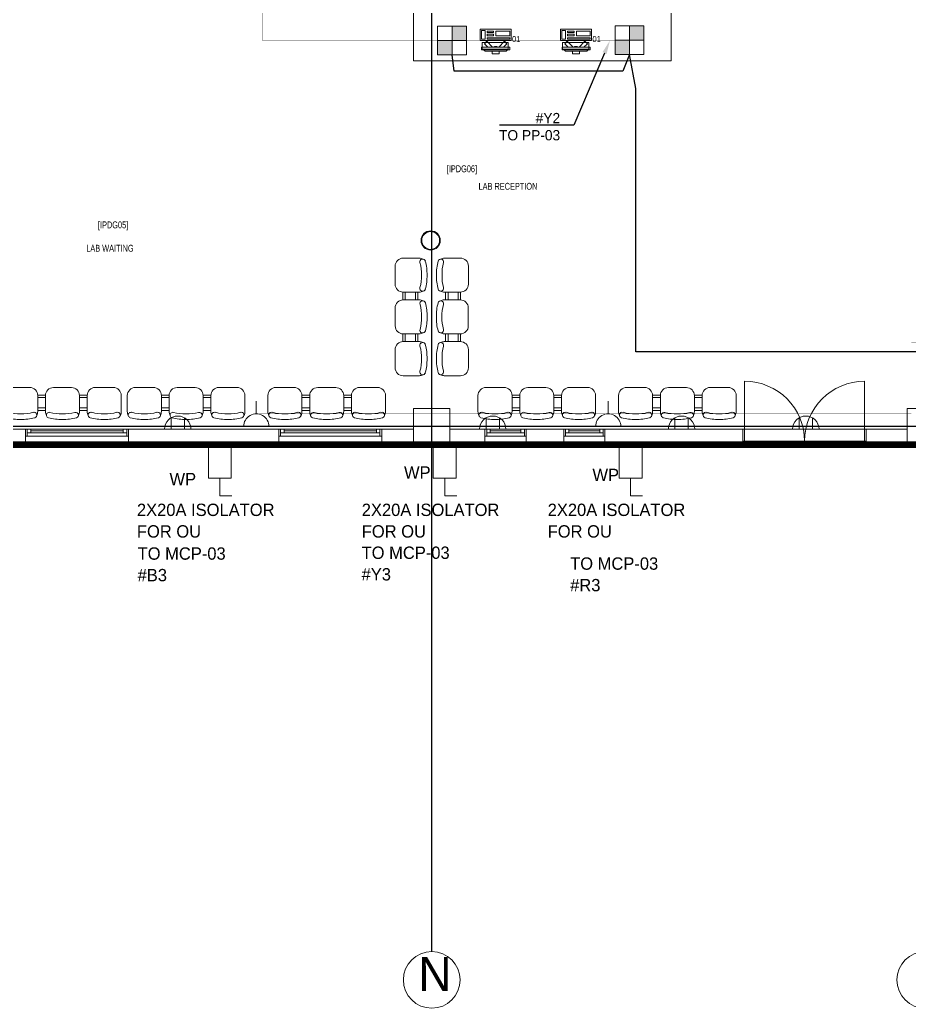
# Model space of a CAD drawing. Header units: metres. Extents: x 75097 to 220695, y -1557923 to -1361206.
# Drawn here: x 174903 to 187880, y -1478125 to -1463703 of the extents above; entities that cross this region are included whole.
import ezdxf
from ezdxf import colors
from ezdxf.entities.mleader import LeaderData, LeaderLine
from ezdxf.math import Vec2, Vec3

# ---------------------------------------------------------------- set-up
doc = ezdxf.new("R2010")
doc.units = ezdxf.units.M
doc.linetypes.add('DASHED2', pattern=[0.375, 0.25, -0.125])
doc.layers.get('0').update_dxf_attribs({"lineweight": 0})
for name, color, linetype, lineweight in [('A-100 - Copy$0$72_EGR_BASE_TEXT', 8, 'Continuous', 0), ('A-100 - Copy$0$Aluminum', 8, 'Continuous', 0), ('A-100 - Copy$0$AxisBalloons_2', 8, 'Continuous', 0), ('A-100 - Copy$0$Medical Equipment and Furniture', 8, 'Continuous', 0), ('A-100 - Copy$0$Medical Equipment and Furniture1', 8, 'Continuous', 5), ('A-100 - Copy$0$Proj', 8, 'Continuous', 0), ('A-100 - Copy$0$Structure', 8, 'Continuous', 9), ('A-100 - Copy$0$TEXT', 8, 'Continuous', 0), ('A-100 - Copy$0$Walls', 8, 'Continuous', 0), ('E-LG', 245, 'Continuous', 30)]:
    doc.layers.add(name, color=color, linetype=linetype, lineweight=lineweight)
doc.layers.add('A-100 - Copy$0$axes', color=8, linetype='Continuous')
doc.layers.add('PD-VENT', color=8, linetype='Continuous')
for name, color, linetype, lineweight, true_color in [('E-POWR', 7, 'Continuous', 9, 0x4e7e3e), ('E-POWR-IDEN _1-100_', 7, 'Continuous', 9, 0x4e7e3e), ('EXF', 7, 'Continuous', 0, 0x4e7e3e)]:
    doc.layers.add(name, color=color, linetype=linetype, lineweight=lineweight, true_color=true_color)
doc.styles.add('A-100 - Copy$0$Standard', font='GOTHIC.TTF')
doc.styles.add('A-100 - Copy$0$X3G_ENTITY_257CFD', font='swisscl.ttf', dxfattribs={"height": 200})
doc.styles.add('A-100 - Copy$0$X3G_ENTITY_2587EA', font='swisscl.ttf', dxfattribs={"height": 200})
doc.styles.add('Optima_5', font='', dxfattribs={"height": 3.001645})
doc.styles.get("Standard").update_dxf_attribs({"font": 'GOTHIC.TTF'})
doc.styles.get('Optima_5').set_extended_font_data('Optima')

# ---------------------------------------------------------------- blocks, each defined once
blk = doc.blocks.new('FLOOR BOX')
at = {"layer": 'E-POWR'}
h = blk.add_hatch(color=256, dxfattribs=at)
h.dxf.hatch_style = 1
h.paths.add_polyline_path([(0, 300), (0, 0), (300, 0), (300, 300)])
h.paths.add_polyline_path([(0, -300), (0, 0), (-300, 0), (-300, -300)])
blk.add_lwpolyline([(-300, 300), (300, 300), (300, -300), (-300, -300)], close=True, dxfattribs=at)
for points in [[(0, 300), (0, -300)], [(-300, 0), (300, 0)]]:
    blk.add_lwpolyline(points, dxfattribs=at)
blk = doc.blocks.new('NORMAL SOCKET')
at = {"layer": 'E-POWR'}
for p, q in [((0, 308), (0, 615)), ((-308, 0), (308, 0))]:
    blk.add_line(p, q, dxfattribs=at)
blk.add_ellipse((0, 0), major_axis=(33, 306), ratio=1, start_param=4.81904, end_param=7.960633, dxfattribs=at)
blk = doc.blocks.new('GI-041_dwg__U120-3902841-GI-041')
at = {"layer": 'E-POWR', "flags": 128}
blk.add_lwpolyline([(-0.1145, 0), (0.1145, 0), (0.1145, 0.1572), (-0.1145, 0.1572)], close=True, dxfattribs=at)
blk.add_lwpolyline([(0.2354, 0.1613), (0.2354, 0.0786), (0.1145, 0.0786)], dxfattribs=at)
blk = doc.blocks.new('WALL OUTLET')
at = {"layer": 'E-POWR', "extrusion": (9.94399e-05, 4.90741e-07, 1)}
blk.add_line((-193, 0, 0), (193, 0, 0), dxfattribs=at)
blk.add_line((-193, 0, 0), (193, 0, 0), dxfattribs=at)
at = {"layer": 'E-POWR', "extrusion": (9.94399e-05, 4.90741e-07, 1), "elevation": 0}
for points in [[(-97, 0), (-97, 168)], [(97, 0), (97, 168)]]:
    blk.add_lwpolyline(points, dxfattribs=at)
at = {"layer": 'E-POWR', "extrusion": (9.94399e-05, 4.90741e-07, 1)}
blk.add_arc((0, 0, 0), 193, 359.9963, 179.9963, dxfattribs=at)
blk = doc.blocks.new('MECH UPDATED')
at = {"layer": 'EXF', "color": 85, "elevation": 0}
for points in [[(101036, -1363352), (101035, -1363739)], [(101036, -1363449), (101203, -1363449)], [(101036, -1363642), (101203, -1363642)]]:
    blk.add_lwpolyline(points, dxfattribs=at)
at = {"layer": 'EXF', "color": 85}
blk.add_arc((101036, -1363546, 0), 193, 269.9854, 89.9854, dxfattribs=at)
blk = doc.blocks.new('A-100 - Copy$0$ITCWLS1-P')
for p, q in [((-0.17, 0.45), (-0.17, 0)), ((-0.17, 0.45), (0, 0.45)), ((0, 0.45), (0, 0)), ((-0.325, 0.38, 0), (-0.305, 0.4, 0)), ((-0.325, 0.38, 0), (-0.325, 0.07, 0)), ((-0.265, 0.43, 0), (-0.305, 0.43, 0)), ((-0.305, 0.43, 0), (-0.305, 0.02, 0)), ((-0.197, 0.409), (-0.295, 0.409)), ((-0.295, 0.026), (-0.295, 0.409)), ((-0.265, 0.43, 0), (-0.265, 0.02, 0)), ((-0.197, 0.026), (-0.197, 0.409)), ((-0.15, 0.43), (-0.129, 0.43)), ((-0.129, 0.43), (-0.129, 0.409)), ((-0.35, 0.275), (-0.36, 0.275)), ((-0.36, 0.175), (-0.36, 0.275)), ((-0.35, 0.175), (-0.36, 0.175)), ((-0.325, 0.07, 0), (-0.305, 0.05, 0)), ((-0.305, 0.02, 0), (-0.265, 0.02, 0)), ((-0.197, 0.026), (-0.295, 0.026)), ((-0.17, 0), (0, 0))]:
    blk.add_line(p, q)
at = {"extrusion": (2.48281e-10, 3.18408e-10, -1)}
for p, q in [((-0.265, 0.34), (-0.214, 0.39)), ((-0.265, 0.269), (-0.179, 0.355)), ((-0.179, 0.355), (-0.214, 0.39))]:
    blk.add_line(p, q, dxfattribs=at)
at = {"extrusion": (2.48281e-10, -3.18408e-10, -1)}
for p, q in [((-0.265, 0.181), (-0.179, 0.095)), ((-0.265, 0.11), (-0.214, 0.06)), ((-0.179, 0.095), (-0.214, 0.06))]:
    blk.add_line(p, q, dxfattribs=at)
for points in [[(-0.129, 0.409), (-0.129, 0.1), (-0.15, 0.1), (-0.15, 0.43)], [(-0.15, 0.1), (-0.15, 0.1), (-0.15, 0.1), (-0.15, 0.1), (-0.15, 0.1), (-0.15, 0.1), (-0.15, 0.1), (-0.15, 0.1), (-0.15, 0.1)], [(-0.15, 0.1), (-0.15, 0.1), (-0.15, 0.1), (-0.15, 0.1), (-0.15, 0.1), (-0.15, 0.1), (-0.15, 0.1), (-0.15, 0.1), (-0.15, 0.1), (-0.15, 0.1), (-0.15, 0.1), (-0.15, 0.1), (-0.15, 0.1), (-0.15, 0.1), (-0.15, 0.1), (-0.15, 0.1), (-0.15, 0.1), (-0.15, 0.1)], [(-0.15, 0.1), (-0.15, 0.1), (-0.15, 0.1), (-0.15, 0.1), (-0.15, 0.1), (-0.15, 0.1), (-0.15, 0.1), (-0.15, 0.1), (-0.15, 0.1), (-0.15, 0.1)], [(-0.15, 0.1), (-0.15, 0.1), (-0.15, 0.1), (-0.15, 0.1), (-0.15, 0.1), (-0.15, 0.1), (-0.15, 0.1)], [(-0.15, 0.1), (-0.15, 0.1), (-0.15, 0.1), (-0.15, 0.1), (-0.15, 0.1), (-0.15, 0.1), (-0.15, 0.1), (-0.15, 0.1), (-0.15, 0.1), (-0.15, 0.1)], [(-0.15, 0.1), (-0.15, 0.1), (-0.15, 0.1), (-0.15, 0.1), (-0.15, 0.1), (-0.15, 0.1), (-0.15, 0.1), (-0.15, 0.1), (-0.15, 0.1), (-0.15, 0.1), (-0.15, 0.1), (-0.15, 0.1), (-0.15, 0.1), (-0.15, 0.1), (-0.15, 0.1)], [(-0.15, 0.1), (-0.15, 0.1), (-0.15, 0.1), (-0.15, 0.1), (-0.15, 0.1), (-0.15, 0.1), (-0.15, 0.1), (-0.15, 0.1), (-0.15, 0.1), (-0.15, 0.1)], [(-0.15, 0.1), (-0.15, 0.1), (-0.15, 0.1), (-0.15, 0.1), (-0.15, 0.1), (-0.15, 0.1), (-0.15, 0.1), (-0.15, 0.1), (-0.15, 0.1), (-0.15, 0.1)], [(-0.15, 0.1), (-0.15, 0.1), (-0.15, 0.1), (-0.15, 0.1), (-0.15, 0.1), (-0.15, 0.1), (-0.15, 0.1), (-0.15, 0.1), (-0.15, 0.1), (-0.15, 0.1), (-0.15, 0.1), (-0.15, 0.1), (-0.15, 0.1), (-0.15, 0.1), (-0.15, 0.1), (-0.15, 0.1), (-0.15, 0.1), (-0.15, 0.1), (-0.15, 0.1), (-0.15, 0.1), (-0.15, 0.1), (-0.15, 0.1), (-0.15, 0.1), (-0.15, 0.1), (-0.15, 0.1), (-0.15, 0.1), (-0.15, 0.1), (-0.15, 0.1), (-0.15, 0.1), (-0.15, 0.1), (-0.15, 0.1), (-0.15, 0.1), (-0.15, 0.1), (-0.15, 0.1), (-0.15, 0.1), (-0.15, 0.1), (-0.15, 0.1), (-0.15, 0.1), (-0.15, 0.1), (-0.15, 0.1), (-0.15, 0.1), (-0.15, 0.1), (-0.15, 0.1), (-0.15, 0.1), (-0.15, 0.1), (-0.15, 0.1), (-0.15, 0.1), (-0.15, 0.1), (-0.15, 0.1), (-0.15, 0.1), (-0.15, 0.1), (-0.15, 0.1), (-0.15, 0.1), (-0.15, 0.1)], [(-0.15, 0.1), (-0.15, 0.1), (-0.15, 0.1), (-0.15, 0.1), (-0.15, 0.1), (-0.15, 0.1), (-0.15, 0.1), (-0.15, 0.1), (-0.15, 0.1), (-0.15, 0.1), (-0.15, 0.1), (-0.15, 0.1), (-0.15, 0.1), (-0.15, 0.1), (-0.15, 0.1), (-0.15, 0.1), (-0.15, 0.1), (-0.15, 0.1), (-0.15, 0.1), (-0.15, 0.1), (-0.15, 0.1), (-0.15, 0.1), (-0.15, 0.1), (-0.15, 0.1), (-0.15, 0.1), (-0.15, 0.1), (-0.15, 0.1), (-0.15, 0.1), (-0.15, 0.1), (-0.15, 0.1), (-0.15, 0.1), (-0.15, 0.1), (-0.15, 0.1), (-0.15, 0.1), (-0.15, 0.1), (-0.15, 0.1), (-0.15, 0.1), (-0.15, 0.1), (-0.15, 0.1), (-0.15, 0.1), (-0.15, 0.1), (-0.15, 0.1), (-0.15, 0.1), (-0.15, 0.1), (-0.15, 0.1), (-0.15, 0.1), (-0.15, 0.1), (-0.15, 0.1), (-0.15, 0.1), (-0.15, 0.1), (-0.15, 0.1), (-0.15, 0.1), (-0.15, 0.1), (-0.15, 0.1), (-0.15, 0.1), (-0.15, 0.1), (-0.15, 0.1), (-0.15, 0.1), (-0.15, 0.1), (-0.15, 0.1), (-0.15, 0.1), (-0.15, 0.1), (-0.15, 0.1), (-0.15, 0.1), (-0.15, 0.1), (-0.15, 0.1), (-0.15, 0.1), (-0.15, 0.1), (-0.15, 0.1), (-0.15, 0.1), (-0.15, 0.1), (-0.15, 0.1), (-0.15, 0.1), (-0.15, 0.1), (-0.15, 0.1), (-0.15, 0.1), (-0.15, 0.1), (-0.15, 0.1), (-0.15, 0.1), (-0.15, 0.1), (-0.15, 0.1), (-0.15, 0.1), (-0.15, 0.1), (-0.15, 0.1), (-0.15, 0.1), (-0.15, 0.1), (-0.15, 0.1), (-0.15, 0.1), (-0.15, 0.1)], [(-0.15, 0.1), (-0.15, 0.1), (-0.15, 0.1), (-0.15, 0.1), (-0.15, 0.1), (-0.15, 0.1), (-0.15, 0.1), (-0.15, 0.1), (-0.15, 0.1), (-0.15, 0.1), (-0.15, 0.1), (-0.15, 0.1)], [(-0.15, 0.1), (-0.15, 0.1), (-0.15, 0.1), (-0.15, 0.1), (-0.15, 0.1), (-0.15, 0.1), (-0.15, 0.1)], [(-0.15, 0.1), (-0.15, 0.1), (-0.15, 0.1), (-0.15, 0.1), (-0.15, 0.1), (-0.15, 0.1), (-0.15, 0.1), (-0.15, 0.1), (-0.15, 0.1), (-0.15, 0.1), (-0.15, 0.1), (-0.15, 0.1), (-0.15, 0.1), (-0.15, 0.1), (-0.15, 0.1), (-0.15, 0.1), (-0.15, 0.1)], [(-0.15, 0.1), (-0.15, 0.1), (-0.15, 0.1), (-0.15, 0.1), (-0.15, 0.1), (-0.15, 0.1), (-0.15, 0.1), (-0.15, 0.1), (-0.15, 0.1), (-0.15, 0.1), (-0.15, 0.1), (-0.15, 0.1), (-0.15, 0.1), (-0.15, 0.1), (-0.15, 0.1), (-0.15, 0.1), (-0.15, 0.1), (-0.15, 0.1), (-0.15, 0.1), (-0.15, 0.1), (-0.15, 0.1), (-0.15, 0.1), (-0.15, 0.1), (-0.15, 0.1), (-0.15, 0.1), (-0.15, 0.1), (-0.15, 0.1), (-0.15, 0.1), (-0.15, 0.1), (-0.15, 0.1), (-0.15, 0.1), (-0.15, 0.1), (-0.15, 0.1), (-0.15, 0.1), (-0.15, 0.1), (-0.15, 0.1), (-0.15, 0.1), (-0.15, 0.1), (-0.15, 0.1), (-0.15, 0.1), (-0.15, 0.1), (-0.15, 0.1), (-0.15, 0.1), (-0.15, 0.1), (-0.15, 0.1), (-0.15, 0.1), (-0.15, 0.1), (-0.15, 0.1), (-0.15, 0.1), (-0.15, 0.1), (-0.15, 0.1), (-0.15, 0.1), (-0.15, 0.1), (-0.15, 0.1), (-0.15, 0.1), (-0.15, 0.1), (-0.15, 0.1), (-0.15, 0.1), (-0.15, 0.1), (-0.15, 0.1), (-0.15, 0.1), (-0.15, 0.1), (-0.15, 0.1), (-0.15, 0.1), (-0.15, 0.1), (-0.15, 0.1), (-0.15, 0.1), (-0.15, 0.1), (-0.15, 0.1), (-0.15, 0.1), (-0.15, 0.1), (-0.15, 0.1), (-0.15, 0.1), (-0.15, 0.1), (-0.15, 0.1), (-0.15, 0.1), (-0.15, 0.1), (-0.15, 0.1), (-0.15, 0.1), (-0.15, 0.1), (-0.15, 0.1), (-0.15, 0.1), (-0.15, 0.1), (-0.15, 0.1), (-0.15, 0.1), (-0.15, 0.1), (-0.15, 0.1), (-0.15, 0.1), (-0.15, 0.1), (-0.15, 0.1), (-0.15, 0.1), (-0.15, 0.1), (-0.15, 0.1), (-0.15, 0.1), (-0.15, 0.1), (-0.15, 0.1), (-0.15, 0.1), (-0.15, 0.1), (-0.15, 0.1), (-0.15, 0.1), (-0.15, 0.1), (-0.15, 0.1), (-0.15, 0.1), (-0.15, 0.1), (-0.15, 0.1), (-0.15, 0.1), (-0.15, 0.1), (-0.15, 0.1), (-0.15, 0.1), (-0.15, 0.1), (-0.15, 0.1)], [(-0.15, 0.1), (-0.15, 0.1), (-0.15, 0.1), (-0.15, 0.1), (-0.15, 0.1), (-0.15, 0.1), (-0.15, 0.1), (-0.15, 0.1)]]:
    blk.add_lwpolyline(points)
for points in [[(-0.102, 0.43), (-0.03, 0.43), (-0.03, 0.229), (-0.102, 0.229)], [(-0.102, 0.195), (-0.075, 0.195), (-0.075, 0.1), (-0.102, 0.1)], [(-0.03, 0.195), (-0.051, 0.195), (-0.051, 0.1), (-0.03, 0.1)], [(-0.15, 0.1), (-0.15, 0.1), (-0.15, 0.1), (-0.15, 0.1), (-0.15, 0.1), (-0.15, 0.1), (-0.15, 0.1), (-0.15, 0.1), (-0.15, 0.1), (-0.15, 0.1), (-0.15, 0.1), (-0.15, 0.1), (-0.15, 0.1), (-0.15, 0.1), (-0.15, 0.1), (-0.15, 0.1), (-0.15, 0.1), (-0.15, 0.1), (-0.15, 0.1), (-0.15, 0.1), (-0.15, 0.1), (-0.15, 0.1), (-0.15, 0.1), (-0.15, 0.1), (-0.15, 0.1), (-0.15, 0.1), (-0.15, 0.1), (-0.15, 0.1), (-0.15, 0.1), (-0.15, 0.1), (-0.15, 0.1), (-0.15, 0.1), (-0.15, 0.1), (-0.15, 0.1), (-0.15, 0.1), (-0.15, 0.1), (-0.15, 0.1), (-0.15, 0.1), (-0.15, 0.1), (-0.15, 0.1), (-0.15, 0.1), (-0.15, 0.1), (-0.15, 0.1), (-0.15, 0.1), (-0.15, 0.1), (-0.15, 0.1), (-0.15, 0.1), (-0.15, 0.1), (-0.15, 0.1), (-0.15, 0.1), (-0.15, 0.1), (-0.15, 0.1), (-0.15, 0.1), (-0.15, 0.1), (-0.15, 0.1), (-0.15, 0.1), (-0.15, 0.1), (-0.15, 0.1), (-0.15, 0.1), (-0.15, 0.1), (-0.15, 0.1), (-0.15, 0.1), (-0.15, 0.1), (-0.15, 0.1), (-0.15, 0.1), (-0.15, 0.1), (-0.15, 0.1), (-0.15, 0.1), (-0.15, 0.1), (-0.15, 0.1), (-0.15, 0.1), (-0.15, 0.1), (-0.15, 0.1), (-0.15, 0.1), (-0.15, 0.1), (-0.15, 0.1), (-0.15, 0.1), (-0.15, 0.1), (-0.15, 0.1), (-0.15, 0.1), (-0.15, 0.1), (-0.15, 0.1), (-0.15, 0.1), (-0.15, 0.1), (-0.15, 0.1), (-0.15, 0.1), (-0.15, 0.1), (-0.15, 0.1), (-0.15, 0.1), (-0.15, 0.1), (-0.15, 0.1), (-0.15, 0.1), (-0.15, 0.1), (-0.15, 0.1), (-0.15, 0.1), (-0.15, 0.1), (-0.15, 0.1), (-0.15, 0.1), (-0.15, 0.1), (-0.15, 0.1), (-0.15, 0.1), (-0.15, 0.1), (-0.15, 0.1), (-0.15, 0.1), (-0.15, 0.1), (-0.15, 0.1), (-0.15, 0.1), (-0.15, 0.1), (-0.15, 0.1), (-0.15, 0.1), (-0.15, 0.1), (-0.15, 0.1), (-0.15, 0.1), (-0.15, 0.1), (-0.15, 0.1), (-0.15, 0.1), (-0.15, 0.1), (-0.15, 0.1), (-0.15, 0.1), (-0.15, 0.1), (-0.15, 0.1), (-0.15, 0.1), (-0.15, 0.1), (-0.15, 0.1), (-0.15, 0.1), (-0.15, 0.1), (-0.15, 0.1), (-0.15, 0.1), (-0.15, 0.1), (-0.15, 0.1), (-0.15, 0.1), (-0.15, 0.1), (-0.15, 0.1), (-0.15, 0.1), (-0.15, 0.1), (-0.15, 0.1), (-0.15, 0.1), (-0.15, 0.1), (-0.15, 0.1), (-0.15, 0.1), (-0.15, 0.1), (-0.15, 0.1), (-0.15, 0.1), (-0.15, 0.1), (-0.15, 0.1), (-0.15, 0.1), (-0.15, 0.1), (-0.15, 0.1), (-0.15, 0.1), (-0.15, 0.1), (-0.15, 0.1), (-0.15, 0.1), (-0.15, 0.1), (-0.15, 0.1), (-0.15, 0.1), (-0.15, 0.1), (-0.15, 0.1), (-0.15, 0.1), (-0.15, 0.1), (-0.15, 0.1), (-0.15, 0.1), (-0.15, 0.1), (-0.15, 0.1), (-0.15, 0.1), (-0.15, 0.1), (-0.15, 0.1), (-0.15, 0.1), (-0.15, 0.1), (-0.15, 0.1), (-0.15, 0.1), (-0.15, 0.1), (-0.15, 0.1), (-0.15, 0.1), (-0.15, 0.1), (-0.15, 0.1), (-0.15, 0.1), (-0.15, 0.1), (-0.15, 0.1), (-0.15, 0.1), (-0.15, 0.1), (-0.15, 0.1), (-0.15, 0.1), (-0.15, 0.1), (-0.15, 0.1), (-0.15, 0.1), (-0.15, 0.1), (-0.15, 0.1), (-0.15, 0.1), (-0.15, 0.1), (-0.15, 0.1), (-0.15, 0.1), (-0.15, 0.1), (-0.15, 0.1), (-0.15, 0.1), (-0.15, 0.1), (-0.15, 0.1), (-0.15, 0.1), (-0.15, 0.1), (-0.15, 0.1), (-0.15, 0.1), (-0.15, 0.1), (-0.15, 0.1), (-0.15, 0.1), (-0.15, 0.1), (-0.15, 0.1), (-0.15, 0.1), (-0.15, 0.1), (-0.15, 0.1), (-0.15, 0.1), (-0.15, 0.1), (-0.15, 0.1), (-0.15, 0.1), (-0.15, 0.1), (-0.15, 0.1), (-0.15, 0.1), (-0.15, 0.1), (-0.15, 0.1), (-0.15, 0.1), (-0.15, 0.1), (-0.15, 0.1), (-0.15, 0.1), (-0.15, 0.1), (-0.15, 0.1), (-0.15, 0.1), (-0.15, 0.1), (-0.15, 0.1), (-0.15, 0.1), (-0.15, 0.1), (-0.15, 0.1), (-0.15, 0.1), (-0.15, 0.1), (-0.15, 0.1), (-0.15, 0.1), (-0.15, 0.1), (-0.15, 0.1), (-0.15, 0.1), (-0.15, 0.1), (-0.15, 0.1), (-0.15, 0.1), (-0.15, 0.1), (-0.15, 0.1), (-0.15, 0.1), (-0.15, 0.1), (-0.15, 0.1), (-0.15, 0.1), (-0.15, 0.1), (-0.15, 0.1), (-0.15, 0.1), (-0.15, 0.1), (-0.15, 0.1), (-0.15, 0.1), (-0.15, 0.1), (-0.15, 0.1), (-0.15, 0.1), (-0.15, 0.1), (-0.15, 0.1), (-0.15, 0.1), (-0.15, 0.1), (-0.15, 0.1), (-0.15, 0.1), (-0.15, 0.1), (-0.15, 0.1), (-0.15, 0.1), (-0.15, 0.1), (-0.15, 0.1), (-0.15, 0.1), (-0.15, 0.1), (-0.15, 0.1), (-0.15, 0.1), (-0.15, 0.1), (-0.15, 0.1), (-0.15, 0.1), (-0.15, 0.1), (-0.15, 0.1), (-0.15, 0.1), (-0.15, 0.1), (-0.15, 0.1)], [(-0.15, 0.1), (-0.15, 0.1), (-0.15, 0.1), (-0.15, 0.1), (-0.15, 0.1), (-0.15, 0.1), (-0.15, 0.1), (-0.15, 0.1), (-0.15, 0.1), (-0.15, 0.1), (-0.15, 0.1), (-0.15, 0.1), (-0.15, 0.1), (-0.15, 0.1), (-0.15, 0.1), (-0.15, 0.1), (-0.15, 0.1), (-0.15, 0.1), (-0.15, 0.1), (-0.15, 0.1), (-0.15, 0.1), (-0.15, 0.1), (-0.15, 0.1), (-0.15, 0.1), (-0.15, 0.1), (-0.15, 0.1), (-0.15, 0.1), (-0.15, 0.1), (-0.15, 0.1), (-0.15, 0.1), (-0.15, 0.1), (-0.15, 0.1), (-0.15, 0.1), (-0.15, 0.1), (-0.15, 0.1), (-0.15, 0.1), (-0.15, 0.1), (-0.15, 0.1), (-0.15, 0.1), (-0.15, 0.1), (-0.15, 0.1), (-0.15, 0.1), (-0.15, 0.1), (-0.15, 0.1), (-0.15, 0.1), (-0.15, 0.1), (-0.15, 0.1), (-0.15, 0.1), (-0.15, 0.1), (-0.15, 0.1), (-0.15, 0.1), (-0.15, 0.1), (-0.15, 0.1), (-0.15, 0.1), (-0.15, 0.1), (-0.15, 0.1), (-0.15, 0.1), (-0.15, 0.1), (-0.15, 0.1), (-0.15, 0.1), (-0.15, 0.1), (-0.15, 0.1), (-0.15, 0.1), (-0.15, 0.1), (-0.15, 0.1), (-0.15, 0.1), (-0.15, 0.1), (-0.15, 0.1), (-0.15, 0.1), (-0.15, 0.1), (-0.15, 0.1), (-0.15, 0.1), (-0.15, 0.1), (-0.15, 0.1), (-0.15, 0.1), (-0.15, 0.1), (-0.15, 0.1), (-0.15, 0.1), (-0.15, 0.1), (-0.15, 0.1), (-0.15, 0.1), (-0.15, 0.1), (-0.15, 0.1), (-0.15, 0.1), (-0.15, 0.1), (-0.15, 0.1), (-0.15, 0.1), (-0.15, 0.1), (-0.15, 0.1), (-0.15, 0.1), (-0.15, 0.1), (-0.15, 0.1), (-0.15, 0.1), (-0.15, 0.1), (-0.15, 0.1), (-0.15, 0.1), (-0.15, 0.1), (-0.15, 0.1), (-0.15, 0.1), (-0.15, 0.1), (-0.15, 0.1), (-0.15, 0.1), (-0.15, 0.1), (-0.15, 0.1), (-0.15, 0.1), (-0.15, 0.1), (-0.15, 0.1), (-0.15, 0.1), (-0.15, 0.1), (-0.15, 0.1), (-0.15, 0.1), (-0.15, 0.1), (-0.15, 0.1), (-0.15, 0.1), (-0.15, 0.1), (-0.15, 0.1), (-0.15, 0.1), (-0.15, 0.1), (-0.15, 0.1), (-0.15, 0.1), (-0.15, 0.1), (-0.15, 0.1), (-0.15, 0.1), (-0.15, 0.1), (-0.15, 0.1), (-0.15, 0.1), (-0.15, 0.1), (-0.15, 0.1), (-0.15, 0.1), (-0.15, 0.1), (-0.15, 0.1), (-0.15, 0.1), (-0.15, 0.1), (-0.15, 0.1), (-0.15, 0.1), (-0.15, 0.1), (-0.15, 0.1), (-0.15, 0.1), (-0.15, 0.1), (-0.15, 0.1), (-0.15, 0.1), (-0.15, 0.1), (-0.15, 0.1), (-0.15, 0.1), (-0.15, 0.1), (-0.15, 0.1), (-0.15, 0.1), (-0.15, 0.1), (-0.15, 0.1), (-0.15, 0.1), (-0.15, 0.1), (-0.15, 0.1), (-0.15, 0.1), (-0.15, 0.1), (-0.15, 0.1), (-0.15, 0.1), (-0.15, 0.1), (-0.15, 0.1), (-0.15, 0.1), (-0.15, 0.1), (-0.15, 0.1), (-0.15, 0.1), (-0.15, 0.1), (-0.15, 0.1), (-0.15, 0.1), (-0.15, 0.1), (-0.15, 0.1), (-0.15, 0.1), (-0.15, 0.1), (-0.15, 0.1), (-0.15, 0.1), (-0.15, 0.1), (-0.15, 0.1), (-0.15, 0.1), (-0.15, 0.1), (-0.15, 0.1), (-0.15, 0.1), (-0.15, 0.1), (-0.15, 0.1), (-0.15, 0.1), (-0.15, 0.1), (-0.15, 0.1), (-0.15, 0.1), (-0.15, 0.1), (-0.15, 0.1), (-0.15, 0.1), (-0.15, 0.1), (-0.15, 0.1), (-0.15, 0.1), (-0.15, 0.1), (-0.15, 0.1), (-0.15, 0.1), (-0.15, 0.1), (-0.15, 0.1), (-0.15, 0.1), (-0.15, 0.1), (-0.15, 0.1), (-0.15, 0.1), (-0.15, 0.1), (-0.15, 0.1), (-0.15, 0.1), (-0.15, 0.1), (-0.15, 0.1), (-0.15, 0.1), (-0.15, 0.1), (-0.15, 0.1), (-0.15, 0.1), (-0.15, 0.1), (-0.15, 0.1), (-0.15, 0.1), (-0.15, 0.1), (-0.15, 0.1), (-0.15, 0.1), (-0.15, 0.1)], [(-0.15, 0.1), (-0.15, 0.1), (-0.15, 0.1), (-0.15, 0.1), (-0.15, 0.1), (-0.15, 0.1), (-0.15, 0.1), (-0.15, 0.1), (-0.15, 0.1), (-0.15, 0.1), (-0.15, 0.1), (-0.15, 0.1), (-0.15, 0.1), (-0.15, 0.1), (-0.15, 0.1), (-0.15, 0.1), (-0.15, 0.1), (-0.15, 0.1), (-0.15, 0.1), (-0.15, 0.1), (-0.15, 0.1), (-0.15, 0.1), (-0.15, 0.1), (-0.15, 0.1), (-0.15, 0.1), (-0.15, 0.1), (-0.15, 0.1), (-0.15, 0.1), (-0.15, 0.1), (-0.15, 0.1), (-0.15, 0.1), (-0.15, 0.1), (-0.15, 0.1), (-0.15, 0.1), (-0.15, 0.1), (-0.15, 0.1), (-0.15, 0.1), (-0.15, 0.1), (-0.15, 0.1), (-0.15, 0.1), (-0.15, 0.1), (-0.15, 0.1), (-0.15, 0.1), (-0.15, 0.1), (-0.15, 0.1), (-0.15, 0.1), (-0.15, 0.1), (-0.15, 0.1), (-0.15, 0.1), (-0.15, 0.1), (-0.15, 0.1), (-0.15, 0.1), (-0.15, 0.1), (-0.15, 0.1), (-0.15, 0.1), (-0.15, 0.1), (-0.15, 0.1), (-0.15, 0.1), (-0.15, 0.1), (-0.15, 0.1), (-0.15, 0.1), (-0.15, 0.1), (-0.15, 0.1), (-0.15, 0.1), (-0.15, 0.1), (-0.15, 0.1), (-0.15, 0.1), (-0.15, 0.1), (-0.15, 0.1), (-0.15, 0.1), (-0.15, 0.1), (-0.15, 0.1), (-0.15, 0.1), (-0.15, 0.1), (-0.15, 0.1), (-0.15, 0.1), (-0.15, 0.1), (-0.15, 0.1), (-0.15, 0.1), (-0.15, 0.1), (-0.15, 0.1), (-0.15, 0.1), (-0.15, 0.1), (-0.15, 0.1), (-0.15, 0.1), (-0.15, 0.1), (-0.15, 0.1), (-0.15, 0.1), (-0.15, 0.1), (-0.15, 0.1), (-0.15, 0.1), (-0.15, 0.1), (-0.15, 0.1), (-0.15, 0.1), (-0.15, 0.1), (-0.15, 0.1), (-0.15, 0.1), (-0.15, 0.1), (-0.15, 0.1), (-0.15, 0.1), (-0.15, 0.1), (-0.15, 0.1), (-0.15, 0.1), (-0.15, 0.1), (-0.15, 0.1), (-0.15, 0.1), (-0.15, 0.1), (-0.15, 0.1), (-0.15, 0.1), (-0.15, 0.1), (-0.15, 0.1), (-0.15, 0.1), (-0.15, 0.1), (-0.15, 0.1), (-0.15, 0.1), (-0.15, 0.1), (-0.15, 0.1), (-0.15, 0.1), (-0.15, 0.1), (-0.15, 0.1), (-0.15, 0.1), (-0.15, 0.1), (-0.15, 0.1), (-0.15, 0.1), (-0.15, 0.1), (-0.15, 0.1), (-0.15, 0.1), (-0.15, 0.1), (-0.15, 0.1), (-0.15, 0.1), (-0.15, 0.1), (-0.15, 0.1), (-0.15, 0.1), (-0.15, 0.1), (-0.15, 0.1), (-0.15, 0.1), (-0.15, 0.1), (-0.15, 0.1), (-0.15, 0.1), (-0.15, 0.1), (-0.15, 0.1), (-0.15, 0.1), (-0.15, 0.1), (-0.15, 0.1), (-0.15, 0.1), (-0.15, 0.1), (-0.15, 0.1), (-0.15, 0.1), (-0.15, 0.1), (-0.15, 0.1), (-0.15, 0.1), (-0.15, 0.1), (-0.15, 0.1), (-0.15, 0.1), (-0.15, 0.1), (-0.15, 0.1), (-0.15, 0.1), (-0.15, 0.1), (-0.15, 0.1), (-0.15, 0.1), (-0.15, 0.1), (-0.15, 0.1), (-0.15, 0.1), (-0.15, 0.1), (-0.15, 0.1), (-0.15, 0.1), (-0.15, 0.1), (-0.15, 0.1), (-0.15, 0.1), (-0.15, 0.1), (-0.15, 0.1), (-0.15, 0.1), (-0.15, 0.1), (-0.15, 0.1), (-0.15, 0.1), (-0.15, 0.1), (-0.15, 0.1), (-0.15, 0.1), (-0.15, 0.1), (-0.15, 0.1), (-0.15, 0.1), (-0.15, 0.1), (-0.15, 0.1), (-0.15, 0.1), (-0.15, 0.1), (-0.15, 0.1), (-0.15, 0.1), (-0.15, 0.1), (-0.15, 0.1), (-0.15, 0.1), (-0.15, 0.1), (-0.15, 0.1), (-0.15, 0.1), (-0.15, 0.1), (-0.15, 0.1), (-0.15, 0.1), (-0.15, 0.1), (-0.15, 0.1), (-0.15, 0.1), (-0.15, 0.1), (-0.15, 0.1), (-0.15, 0.1), (-0.15, 0.1), (-0.15, 0.1), (-0.15, 0.1), (-0.15, 0.1), (-0.15, 0.1), (-0.15, 0.1), (-0.15, 0.1), (-0.15, 0.1), (-0.15, 0.1), (-0.15, 0.1), (-0.15, 0.1), (-0.15, 0.1), (-0.15, 0.1), (-0.15, 0.1), (-0.15, 0.1), (-0.15, 0.1), (-0.15, 0.1)], [(-0.15, 0.073), (-0.024, 0.073), (-0.024, 0.018), (-0.15, 0.018)]]:
    blk.add_lwpolyline(points, close=True)
for centre, radius, start, end in [((-0.35, 0.325), 0.05, 270, 300.3093), ((-0.35, 0.125), 0.05, 59.6907, 90), ((-0.309, 0.225), 0.0556, 321.9431, 38.0569)]:
    blk.add_arc(centre, radius, start, end)
blk = doc.blocks.new('A-100 - Copy$0$3seater')
at = {"layer": 'A-100 - Copy$0$Medical Equipment and Furniture1', "ltscale": 20}
for p, q in [((-958973, -382950, 0), (-958973, -383188, 0)), ((-958476, -382950, 0), (-958476, -383188, 0)), ((-958476, -382950, 0), (-958476, -383166, 0)), ((-958476, -382971, 0), (-958364, -382971, 0)), ((-958476, -383008, 0), (-958364, -383008, 0)), ((-958364, -382948, 0), (-958364, -383187, 0)), ((-957867, -382948, 0), (-957867, -383165, 0)), ((-957867, -382948, 0), (-957867, -383187, 0)), ((-957754, -382971, 0), (-957867, -382971, 0)), ((-957754, -383008, 0), (-957867, -383008, 0)), ((-957754, -382950, 0), (-957754, -383188, 0)), ((-957754, -382950, 0), (-957754, -383166, 0)), ((-957257, -382950, 0), (-957257, -383188, 0)), ((-958476, -383157, 0), (-958364, -383157, 0)), ((-958476, -383192, 0), (-958364, -383192, 0)), ((-957754, -383157, 0), (-957867, -383157, 0)), ((-957754, -383192, 0), (-957867, -383192, 0)), ((-958856, -383305, 0), (-958593, -383305, 0)), ((-958246, -383304, 0), (-957984, -383304, 0)), ((-957374, -383305, 0), (-957637, -383305, 0))]:
    blk.add_line(p, q, dxfattribs=at)
for centre, radius, start, end in [((-958856, -382955, 0), 117, 151.0301, 180), ((-958919, -382903, 0), 40.5, 105.639, 285.639), ((-958744, -383526, 0), 687, 88.3753, 105.639), ((-958705, -383526, 0), 687, 74.361, 91.6247), ((-958531, -382903, 0), 40.5, 254.361, 74.361), ((-958593, -382955, 0), 117, 0, 28.9699), ((-958246, -382954, 0), 117, 151.0301, 180), ((-958309, -382902, 0), 40.5, 105.639, 285.639), ((-958135, -383525, 0), 687, 88.3753, 105.639), ((-958096, -383525, 0), 687, 74.361, 91.6247), ((-957921, -382902, 0), 40.5, 254.361, 74.361), ((-957984, -382954, 0), 117, 0, 28.9699), ((-957637, -382955, 0), 117, 151.0301, 180), ((-957700, -382903, 0), 40.5, 105.639, 285.639), ((-957525, -383526, 0), 687, 88.3753, 105.639), ((-957486, -383526, 0), 687, 74.361, 91.6247), ((-957312, -382903, 0), 40.5, 254.361, 74.361), ((-957374, -382955, 0), 117, 0, 28.9699), ((-958744, -383526, 0), 606, 88.1581, 105.639), ((-958705, -383526, 0), 606, 74.361, 91.8419), ((-958135, -383525, 0), 606, 88.1581, 105.639), ((-958096, -383525, 0), 606, 74.361, 91.8419), ((-957525, -383526, 0), 606, 88.1581, 105.639), ((-957486, -383526, 0), 606, 74.361, 91.8419), ((-958856, -383188, 0), 117, 180, 270), ((-958593, -383188, 0), 117, 270, 0), ((-958246, -383187, 0), 117, 180, 270), ((-957984, -383187, 0), 117, 270, 0), ((-957637, -383188, 0), 117, 180, 270), ((-957374, -383188, 0), 117, 270, 0)]:
    blk.add_arc(centre, radius, start, end, dxfattribs=at)
blk = doc.blocks.new('A-100 - Copy$0$WM00001-P')
for radius in [0.14, 0.13]:
    blk.add_circle((0, 0), radius)
blk = doc.blocks.new('A-100 - Copy')
at = {"layer": 'A-100 - Copy$0$Aluminum'}
for p, q in [((185477.9, -1469852.7, 0), (185477.9, -1468977.7, 0)), ((187227.9, -1469852.7, 0), (187227.9, -1468977.7, 0)), ((174987.8, -1469677.7), (176487.8, -1469677.7)), ((174987.8, -1469777.7), (176487.8, -1469777.7)), ((175012.8, -1469777.7), (175012.8, -1469677.7)), ((175012.8, -1469727.7), (176462.8, -1469727.7)), ((175062.8, -1469727.7), (175062.8, -1469677.7)), ((176412.8, -1469702.7), (175062.8, -1469702.7)), ((176412.8, -1469727.7), (176412.8, -1469677.7)), ((176462.8, -1469777.7), (176462.8, -1469677.7)), ((180182.9, -1469677.7, 0), (178682.9, -1469677.7, 0)), ((180182.9, -1469777.7, 0), (178682.9, -1469777.7, 0)), ((178707.9, -1469777.7, 0), (178707.9, -1469677.7, 0)), ((180157.9, -1469727.7, 0), (178707.9, -1469727.7, 0)), ((178757.9, -1469727.7, 0), (178757.9, -1469677.7, 0)), ((178757.9, -1469702.7, 0), (180107.9, -1469702.7, 0)), ((180107.9, -1469727.7, 0), (180107.9, -1469677.7, 0)), ((180157.9, -1469777.7, 0), (180157.9, -1469677.7, 0)), ((181689.8, -1469677.7), (182289.8, -1469677.7)), ((181689.8, -1469777.7), (182289.8, -1469777.7)), ((181714.8, -1469777.7), (181714.8, -1469677.7)), ((181714.8, -1469727.7), (182264.8, -1469727.7)), ((181764.8, -1469727.7), (181764.8, -1469677.7)), ((182214.8, -1469702.7), (181764.8, -1469702.7)), ((182214.8, -1469727.7), (182214.8, -1469677.7)), ((182264.8, -1469777.7), (182264.8, -1469677.7)), ((183439.8, -1469677.7), (182839.8, -1469677.7)), ((183439.8, -1469777.7), (182839.8, -1469777.7)), ((182864.8, -1469777.7), (182864.8, -1469677.7)), ((183414.8, -1469727.7), (182864.8, -1469727.7)), ((182914.8, -1469727.7), (182914.8, -1469677.7)), ((182914.8, -1469702.7), (183364.8, -1469702.7)), ((183364.8, -1469727.7), (183364.8, -1469677.7)), ((183414.8, -1469777.7), (183414.8, -1469677.7)), ((185752.9, -1469677.7, 0), (187252.9, -1469677.7, 0)), ((185452.9, -1469852.7, 0), (187252.9, -1469852.7, 0)), ((185452.9, -1469902.7, 0), (187252.9, -1469902.7, 0)), ((185477.9, -1469902.7, 0), (185477.9, -1469852.7, 0)), ((185577.9, -1469902.7, 0), (185577.9, -1469852.7, 0)), ((186252.9, -1469902.7, 0), (186252.9, -1469852.7, 0)), ((186352.9, -1469902.7, 0), (186352.9, -1469852.7, 0)), ((186452.9, -1469902.7, 0), (186452.9, -1469852.7, 0)), ((187127.9, -1469902.7, 0), (187127.9, -1469852.7, 0)), ((187227.9, -1469902.7, 0), (187227.9, -1469852.7, 0))]:
    blk.add_line(p, q, dxfattribs=at)
for centre, start, end in [((185477.9, -1469852.7, 0), 0, 90), ((187227.9, -1469852.7, 0), 90, 180)]:
    blk.add_arc(centre, 875, start, end, dxfattribs=at)
at = {"layer": 'A-100 - Copy$0$axes'}
for p, q in [((180913.3, -1477297.4, 0), (180913.3, -1451192.7, 0)), ((215795, -1469637.7, 2.4), (83877.8, -1469637.7, 2.4))]:
    blk.add_line(p, q, dxfattribs=at)
at = {"layer": 'A-100 - Copy$0$AxisBalloons_2'}
for centre in [(180913.3, -1477711.3, 0), (188113.3, -1477711.3, 0)]:
    blk.add_circle(centre, 413.9, dxfattribs=at)
at = {"layer": 'A-100 - Copy$0$Medical Equipment and Furniture'}
for p, q in [((180648.3, -1464302.7, 0), (180648.3, -1462702.7, 0)), ((184407.6, -1464302.7, 0), (184407.6, -1463202.7, 0)), ((180648.3, -1464302.7, 0), (184407.6, -1464302.7, 0))]:
    blk.add_line(p, q, dxfattribs=at)
at = {"layer": 'A-100 - Copy$0$Proj'}
for p, q in [((187317.9, -1469677.7, 0), (185187.9, -1469677.7, 0)), ((176487.8, -1469902.7), (174987.8, -1469902.7)), ((178682.9, -1469902.7, 0), (180182.9, -1469902.7, 0)), ((182289.8, -1469902.7), (181689.8, -1469902.7)), ((182839.8, -1469902.7), (183439.8, -1469902.7)), ((187317.9, -1469902.7, 0), (185187.9, -1469902.7, 0)), ((187317.9, -1469902.7, 0), (185817.9, -1469902.7, 0))]:
    blk.add_line(p, q, dxfattribs=at)
at = {"layer": 'A-100 - Copy$0$Structure', "elevation": 0}
for points in [[(180648.3, -1469372.7), (181178.3, -1469372.7), (181178.3, -1469902.7), (180648.3, -1469902.7)], [(187848.3, -1469372.7), (188378.3, -1469372.7), (188378.3, -1469902.7), (187848.3, -1469902.7)]]:
    blk.add_lwpolyline(points, close=True, dxfattribs=at)
at = {"layer": 'A-100 - Copy$0$Walls'}
for p, q in [((174987.8, -1469677.7), (173978.3, -1469677.7, 0)), ((174987.8, -1469902.7), (174987.8, -1469677.7)), ((176487.8, -1469677.7), (178682.9, -1469677.7)), ((176487.8, -1469677.7), (176487.8, -1469902.7)), ((178682.9, -1469677.7, 0), (178682.9, -1469902.7, 0)), ((180648.3, -1469677.7, 0), (180182.9, -1469677.7, 0)), ((180182.9, -1469677.7, 0), (180182.9, -1469902.7, 0)), ((181689.8, -1469677.7), (181178.3, -1469677.7, 0)), ((181689.8, -1469677.7), (181689.8, -1469902.7)), ((182839.8, -1469677.7), (182289.8, -1469677.7)), ((182289.8, -1469677.7), (182289.8, -1469902.7)), ((182839.8, -1469677.7), (182839.8, -1469902.7)), ((185752.9, -1469677.7, 0), (183152.9, -1469677.7, 0)), ((183439.8, -1469677.7), (183439.8, -1469902.7)), ((185452.9, -1469902.7, 0), (185452.9, -1469677.7, 0)), ((187848.3, -1469677.7, 0), (187252.9, -1469677.7, 0)), ((187252.9, -1469677.7, 0), (187252.9, -1469902.7, 0)), ((187252.9, -1469902.7, 0), (187252.9, -1469677.7, 0)), ((187252.9, -1469902.7, 0), (187252.9, -1469677.7, 0)), ((174987.8, -1469902.7), (173978.3, -1469902.7, 0)), ((176487.8, -1469902.7), (178682.9, -1469902.7)), ((180182.9, -1469902.7, 0), (180778.3, -1469902.7, 0)), ((180778.3, -1469902.7, 0), (180182.9, -1469902.7, 0)), ((181689.8, -1469902.7), (181178.3, -1469902.7, 0)), ((182839.8, -1469902.7), (182289.8, -1469902.7)), ((185752.9, -1469902.7, 0), (183152.9, -1469902.7, 0)), ((187848.3, -1469902.7, 0), (187252.9, -1469902.7, 0))]:
    blk.add_line(p, q, dxfattribs=at)
at = {"layer": 'A-100 - Copy$0$Medical Equipment and Furniture', "yscale": 1000, "zscale": 1000}
for name, p, xscale, rotation in [('A-100 - Copy$0$ITCWLS1-P', (181620.7, -1463837.4, 0), -1000, 270), ('A-100 - Copy$0$ITCWLS1-P', (182793.9, -1463837.4, 0), -1000, 270), ('A-100 - Copy$0$WM00001-P', (180897.9, -1466922.3, 0), 1000, 180)]:
    blk.add_blockref(name, p, dxfattribs=dict(at, xscale=xscale, rotation=rotation))
at = {"layer": 'A-100 - Copy$0$Medical Equipment and Furniture'}
for p, rotation in [((563683.7, -2426153.1, 0), 270), ((-778734.5, -1852372.9, 0), 180), ((-773618.1, -1852372.9, 0), 180)]:
    blk.add_blockref('A-100 - Copy$0$3seater', p, dxfattribs=dict(at, rotation=rotation))
for p, xscale, rotation in [((-201857.1, -2426153.1, 0), -1.000000000000003, 90), ((1133640.3, -1852372.9, 0), -1, 180), ((1135444.7, -1852372.9, 0), -1, 180), ((1140561, -1852372.9, 0), -1, 180)]:
    blk.add_blockref('A-100 - Copy$0$3seater', p, dxfattribs=dict(at, xscale=xscale, rotation=rotation))
at = {"layer": 'A-100 - Copy$0$72_EGR_BASE_TEXT', "char_height": 100, "attachment_point": 2, "style": 'A-100 - Copy$0$X3G_ENTITY_2587EA'}
for s, insert in [('[IPDG06]', (181353.4, -1465827.3)), ('LAB RECEPTION', (182025.3, -1466082.6)), ('[IPDG05]', (176264.1, -1466645.4)), ('LAB WAITING', (176218.1, -1466986.5))]:
    blk.add_mtext(s, dxfattribs=dict(at, insert=insert))
at = {"layer": 'A-100 - Copy$0$Medical Equipment and Furniture', "char_height": 87.47, "attachment_point": 2, "style": 'A-100 - Copy$0$X3G_ENTITY_257CFD'}
for insert in [(182146, -1463940.2, 0), (183319.2, -1463940.2, 0)]:
    blk.add_mtext('01', dxfattribs=dict(at, insert=insert))
at = {"layer": 'A-100 - Copy$0$TEXT', "insert": (180717.7, -1477375.6, 0), "char_height": 500, "attachment_point": 1, "style": 'A-100 - Copy$0$Standard'}
blk.add_mtext_dynamic_manual_height_columns('N', width=500, gutter_width=1, heights=[0], dxfattribs=at)

msp = doc.modelspace()

# ---------------------------------------------------------------- linework, layer by layer
at = {"layer": 'E-LG', "color": 1, "elevation": 0}
msp.add_lwpolyline([(192171.7, -1455445.9), (192171.7, -1459286.7), (194877.9, -1459286.7), (195054.8, -1459441.7), (194872, -1459542.4), (194872, -1468564.9), (190871.8, -1468564.9), (190781.3, -1468709.6), (190749.3, -1468550.1), (183890.7, -1468550.1), (183890.7, -1464705.6), (183797.6, -1464208.9), (183700.8, -1464453.4), (181239.8, -1464453.4), (181208.8, -1464214.4)], dxfattribs=at)
at = {"layer": 'E-POWR', "color": 240, "linetype": 'DASHED2', "ltscale": 500, "true_color": 0xf10e52, "const_width": 100, "elevation": 0}
msp.add_lwpolyline([(159393.3, -1448612.7), (159393.3, -1454972.7), (147820.4, -1454991.2), (147948, -1460991.2), (148420.5, -1460972.7), (148420.5, -1466760.4), (151756.7, -1466760.4), (151498.3, -1475532.7), (159048.3, -1475532.7), (159048.3, -1476893.7), (174041.3, -1476822.7), (174041.3, -1469902.7), (209947.3, -1469902.7), (209947.3, -1454972.7), (173995.3, -1454972.7), (173978.3, -1451323.8), (179573.3, -1451323.8), (179573.3, -1448020.8), (173978.3, -1448045.7)], dxfattribs=at)
at = {"layer": 'E-POWR', "const_width": 3, "elevation": 0}
msp.add_lwpolyline([(183587.6, -1464004.4), (178444, -1464004.4), (178442.2, -1462690.6), (174162.9, -1462690.6), (174162.9, -1467162.6)], dxfattribs=at)
at = {"layer": 'E-POWR', "const_width": 3}
msp.add_lwpolyline([(191940.2, -1465037.2), (188372.9, -1465037.2), (188372.9, -1467008.5), (190785.1, -1467008.5), (190785.1, -1469493.1), (188372.9, -1469493.1), (188372.9, -1468415.5), (187909.7, -1468415.5), (187909.7, -1469453.1), (183488, -1469453.1), (178353.8, -1469453.1)], dxfattribs=at)

# ---------------------------------------------------------------- block references
at = {"color": 85, "xscale": 2127.341102341351, "yscale": 2127.341102341351, "zscale": 2127.341102341351, "rotation": 269.9999999997816}
for p in [(177654.3, -1470146.3), (180934.8, -1470146.3, 0), (183647.2, -1470146.3, 0)]:
    msp.add_blockref('GI-041_dwg__U120-3902841-GI-041', p, dxfattribs=at)
at = {"layer": 'E-POWR', "color": 87, "true_color": 0x4c7b3d, "xscale": 0.7, "yscale": 0.7, "zscale": 0.7}
for p in [(181208.8, -1464004.4), (183797.6, -1463998.9)]:
    msp.add_blockref('FLOOR BOX', p, dxfattribs=at)
at = {"layer": 'E-POWR', "color": 85, "xscale": 0.6, "yscale": 0.6, "zscale": 0.6}
for p in [(178353.8, -1469637.7, 2.4), (183488.1, -1469637.7, 2.4)]:
    msp.add_blockref('NORMAL SOCKET', p, dxfattribs=at)
at = {"layer": 'EXF', "color": 85, "rotation": 89.99999999999999}
msp.add_blockref('MECH UPDATED', (-1178987.3, -1570713.2, 0), dxfattribs=at)
at = {"layer": 'PD-VENT', "color": 85, "rotation": 359.9959097644206}
for p in [(177207, -1469677.7, 0), (181802.6, -1469677.7, 0), (186370.6, -1469677.7, 0)]:
    msp.add_blockref('WALL OUTLET', p, dxfattribs=at)

# ---------------------------------------------------------------- texts
at = {"layer": 'E-POWR-IDEN _1-100_', "attachment_point": 1, "rotation": 360, "line_spacing_factor": 1.047943, "style": 'Optima_5'}
for s, insert, char_height, width in [('WP', (180508.8, -1470218.5), 180.1, 3.637978807091713e-12), ('WP', (177087, -1470314.8), 180.1, 3.637978807091713e-12), ('WP', (183257.9, -1470253.9), 180.1, 3.637978807091713e-12), ('2X20A ISOLATOR\\PFOR OU', (176611.7, -1470763.1, 0), 180.099, 2475.925), ('2X20A ISOLATOR\\PFOR OU', (179892.2, -1470763.1, 0), 180.099, 2475.925), ('2X20A ISOLATOR\\PFOR OU', (182604.6, -1470763.1, 0), 180.099, 2475.925), ('TO MCP-03 \\P#B3', (176622.1, -1471400.7), 180.1, 2475.925), ('TO MCP-03 \\P#Y3', (179890.1, -1471388.8), 180.1, 2475.925), ('TO MCP-03 \\P#R3', (182932.7, -1471547), 180.1, 2475.925)]:
    msp.add_mtext(s, dxfattribs=dict(at, insert=insert, char_height=char_height, width=width))

# ---------------------------------------------------------------- leaders
at = {"layer": 'E-POWR'}
ml = msp.add_multileader_mtext('Standard', dxfattribs=at)
ml.set_content('#Y2\\PTO PP-03', color=256)
ml.set_leader_properties()
ml.build(insert=Vec2(0, 0))
ml.multileader.update_dxf_attribs({"text_right_attachment_type": 6, "dogleg_length": 200, "arrow_head_size": 200})
ctx = ml.context
ctx.base_point, ctx.char_height, ctx.arrow_head_size, ctx.landing_gap_size, ctx.plane_origin = Vec3(181921.8, -1465139.1, 0), 150, 200, 0.09, Vec3(179641, -1465714, 0)
ctx.right_attachment, ctx.text_align_type = 6, 2
notes = []
notes.append((ctx, [(1, (1, 1, 0), (182986.8, -1465242.2, 0), (-1, 0), 200, [(0, [(183513.1, -1464004.4, 0)], 0, [])])]))
ctx.mtext.insert, ctx.mtext.width, ctx.mtext.alignment, ctx.mtext.flow_direction = Vec3(182786.8, -1465062.2, 0), 1379.369, 3, 5
for ctx, leaders in notes:
    for number, flags, end, landing, length, lines in leaders:
        leader = LeaderData()
        leader.index, (leader.has_last_leader_line, leader.has_dogleg_vector, leader.attachment_direction) = number, flags
        leader.last_leader_point, leader.dogleg_vector, leader.dogleg_length = Vec3(end), Vec3(landing), length
        for number, points, colour, breaks in lines:
            line = LeaderLine()
            line.index, line.vertices, line.color, line.breaks = number, Vec3.list(points), colors.encode_raw_color(colour), breaks
            leader.lines.append(line)
        ctx.leaders.append(leader)

# ---------------------------------------------------------------- next in the draw order: block references
msp.add_blockref('A-100 - Copy', (0, 0))

doc.saveas('drawing.dxf')
